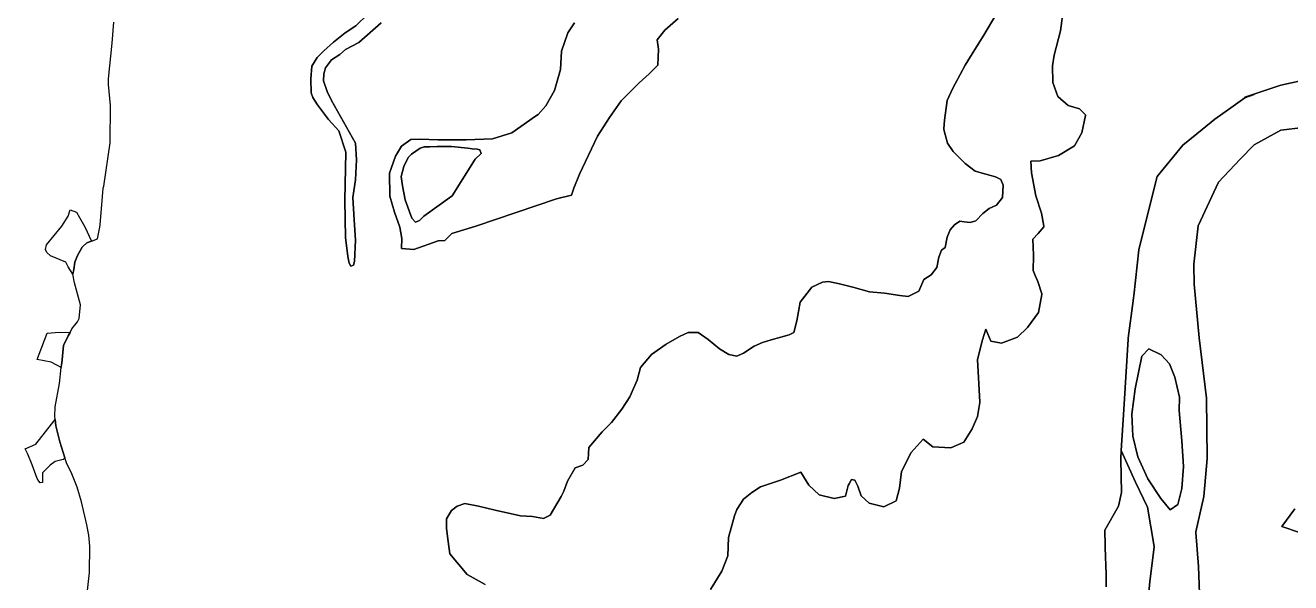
# Model space of a CAD drawing. Header units: inches. Extents: x 288635 to 1232953, y 676945 to 1655780.
# Drawn here: x 477998 to 506323, y 1387098 to 1399576 of the extents above; entities that cross this region are included whole.
import ezdxf

# ---------------------------------------------------------------- set-up
doc = ezdxf.new("R2010")
doc.units = ezdxf.units.IN
doc.header["$MEASUREMENT"] = 0

msp = doc.modelspace()

# ---------------------------------------------------------------- linework, layer by layer
at = {"color": 1}
for points in [[(485675.8223, 1399834.7894), (485400.001, 1399567.1011), (485155.5255, 1399405.1758), (484898.35, 1399201.9754), (484679.2746, 1399001.95), (484533.2243, 1398859.0747), (484411.2199, 1398663.0661), (484386.7975, 1398378.1389), (484393.524, 1398065.3231), (484431.6241, 1397957.3729), (484541.4535, 1397794.1518), (484787.2248, 1397465.2469), (485016.0752, 1397210.2714), (485173.1129, 1396739.1582), (485150.0674, 1395656.0148), (485168.2256, 1394826.8167), (485219.0257, 1394398.1908), (485244.4257, 1394252.1405), (485282.5258, 1394185.4654), (485342.8509, 1394204.5154), (485365.0759, 1394287.0656), (485390.476, 1394769.6665), (485361.9009, 1395223.6924), (485330.1509, 1395718.9934), (485387.301, 1396119.0442), (485409.8189, 1396562.4753), (485391.5029, 1396937.9538), (484851.7518, 1397890.4558), (484752.2997, 1398093.8982), (484669.7496, 1398335.1987), (484679.2746, 1398487.599), (484714.1996, 1398627.2993), (484853.8999, 1398805.0996), (485034.8753, 1398925.7499), (485163.2096, 1399037.382), (485464.2002, 1399187.8773), (485961.9771, 1399633.7763)], [(485961.9771, 1399633.7763), (485464.2002, 1399187.8773), (485163.2096, 1399037.382), (485034.8753, 1398925.7499), (484853.8999, 1398805.0996), (484714.1996, 1398627.2993), (484679.2746, 1398487.599), (484669.7496, 1398335.1987), (484752.2997, 1398093.8982), (484851.7518, 1397890.4558), (485391.5029, 1396937.9538), (485409.8189, 1396562.4753), (485387.301, 1396119.0442), (485330.1509, 1395718.9934), (485361.9009, 1395223.6924), (485390.476, 1394769.6665), (485365.0759, 1394287.0656), (485342.8509, 1394204.5154), (485282.5258, 1394185.4654), (485244.4257, 1394252.1405), (485219.0257, 1394398.1908), (485168.2256, 1394826.8167), (485150.0674, 1395656.0148), (485173.1129, 1396739.1582), (485016.0752, 1397210.2714), (484787.2248, 1397465.2469), (484541.4535, 1397794.1518), (484431.6241, 1397957.3729), (484393.524, 1398065.3231), (484386.7975, 1398378.1389), (484411.2199, 1398663.0661), (484533.2243, 1398859.0747), (484679.2746, 1399001.95), (484898.35, 1399201.9754), (485155.5255, 1399405.1758), (485400.001, 1399567.1011), (485675.8223, 1399834.7894)], [(499725.1577, 1399806.9586), (499454.8111, 1399356.381), (499254.0993, 1399036.8805), (499032.9066, 1398684.6108), (498922.3103, 1398475.7066), (498754.3678, 1398156.2061), (498631.4829, 1397894.0519), (498570.0405, 1397455.7627), (498555.0807, 1397259.5525), (498555.8913, 1397256.7035), (498555.0807, 1397246.0716), (498643.7714, 1396934.358), (498770.7524, 1396754.127), (499032.9066, 1396479.6842), (499258.1954, 1396311.7417), (499499.8689, 1396242.1069), (499716.9654, 1396184.7607), (499836.7743, 1396125.3649), (499888.4199, 1395996.2507), (499868.5233, 1395718.9909), (499737.4462, 1395546.9521), (499573.5998, 1395477.3174), (499430.2342, 1395366.7211), (499274.5801, 1395198.7785), (499147.5991, 1395161.9131), (499016.522, 1395178.2977), (498914.118, 1395190.5862), (498795.3294, 1395112.7592), (498701.1177, 1394998.0667), (498631.4829, 1394834.2203), (498586.4252, 1394604.8353), (498508.5981, 1394543.3929), (498443.0596, 1394387.7388), (498402.098, 1394154.2577), (498273.6445, 1393991.7938), (498111.0841, 1393885.1136), (497999.3239, 1393620.9531), (497760.5634, 1393504.1129), (497572.6031, 1393524.4329), (497232.2424, 1393580.313), (496891.8817, 1393610.7931), (496521.041, 1393717.4733), (496226.4004, 1393788.5934), (495977.4799, 1393844.4736), (495845.3996, 1393824.1535), (495606.6391, 1393717.4733), (495343.4879, 1393376.9364), (495271.3709, 1392963.9028), (495200.2383, 1392696.3913), (495098.6381, 1392645.5912), (494910.6777, 1392594.7911), (494692.2373, 1392533.8309), (494499.1969, 1392472.8708), (494311.2365, 1392391.5906), (494077.5561, 1392239.1903), (493925.1558, 1392168.0702), (493747.3554, 1392208.7103), (493539.075, 1392335.7105), (493279.9945, 1392538.9109), (493056.474, 1392696.3913), (492832.9536, 1392696.3913), (492639.9132, 1392610.0311), (492345.2726, 1392437.3107), (492015.0719, 1392208.7103), (491766.1514, 1391914.0697), (491695.0313, 1391634.6691), (491527.391, 1391258.7484), (491349.5906, 1390984.4278), (491120.9902, 1390684.7072), (490907.6297, 1390476.4268), (490612.9891, 1390125.9061), (490597.7491, 1389856.6656), (490475.8289, 1389729.6653), (490303.1085, 1389668.7052), (490134.4263, 1389373.2904), (490051.1709, 1389149.1412), (489992.6051, 1389028.9273), (489749.3874, 1388606.9831), (489596.9871, 1388535.8629), (489348.0666, 1388576.503), (489083.9061, 1388596.8231), (488513.2957, 1388725.3215), (488144.1042, 1388810.1835), (487839.3036, 1388871.1436), (487661.5032, 1388810.1835), (487539.583, 1388713.6633), (487427.8228, 1388525.7029), (487427.8228, 1388512.222), (487427.8228, 1388327.5825), (487427.8228, 1388314.1016), (487463.3828, 1388019.461), (487504.0229, 1387745.1405), (487890.1037, 1387282.8596), (488291.4245, 1387059.3391)], [(488291.4245, 1387059.3391), (487890.1037, 1387282.8596), (487504.0229, 1387745.1405), (487463.3828, 1388019.461), (487427.8228, 1388314.1016), (487427.8228, 1388327.5825), (487427.8228, 1388512.222), (487427.8228, 1388525.7029), (487539.583, 1388713.6633), (487661.5032, 1388810.1835), (487839.3036, 1388871.1436), (488144.1042, 1388810.1835), (488513.2957, 1388725.3215), (489083.9061, 1388596.8231), (489348.0666, 1388576.503), (489596.9871, 1388535.8629), (489749.3874, 1388606.9831), (489992.6051, 1389028.9273), (490051.1709, 1389149.1412), (490134.4263, 1389373.2904), (490303.1085, 1389668.7052), (490475.8289, 1389729.6653), (490597.7491, 1389856.6656), (490612.9891, 1390125.9061), (490907.6297, 1390476.4268), (491120.9902, 1390684.7072), (491349.5906, 1390984.4278), (491527.391, 1391258.7484), (491695.0313, 1391634.6691), (491766.1514, 1391914.0697), (492015.0719, 1392208.7103), (492345.2726, 1392437.3107), (492639.9132, 1392610.0311), (492832.9536, 1392696.3913), (493056.474, 1392696.3913), (493279.9945, 1392538.9109), (493539.075, 1392335.7105), (493747.3554, 1392208.7103), (493925.1558, 1392168.0702), (494077.5561, 1392239.1903), (494311.2365, 1392391.5906), (494499.1969, 1392472.8708), (494692.2373, 1392533.8309), (494910.6777, 1392594.7911), (495098.6381, 1392645.5912), (495200.2383, 1392696.3913), (495271.3709, 1392963.9028), (495343.4879, 1393376.9364), (495606.6391, 1393717.4733), (495845.3996, 1393824.1535), (495977.4799, 1393844.4736), (496226.4004, 1393788.5934), (496521.041, 1393717.4733), (496891.8817, 1393610.7931), (497232.2424, 1393580.313), (497572.6031, 1393524.4329), (497760.5634, 1393504.1129), (497999.3239, 1393620.9531), (498111.0841, 1393885.1136), (498273.6445, 1393991.7938), (498402.098, 1394154.2577), (498443.0596, 1394387.7388), (498508.5981, 1394543.3929), (498586.4252, 1394604.8353), (498631.4829, 1394834.2203), (498701.1177, 1394998.0667), (498795.3294, 1395112.7592), (498914.118, 1395190.5862), (499016.522, 1395178.2977), (499147.5991, 1395161.9131), (499274.5801, 1395198.7785), (499430.2342, 1395366.7211), (499573.5998, 1395477.3174), (499737.4462, 1395546.9521), (499868.5233, 1395718.9909), (499888.4199, 1395996.2507), (499836.7743, 1396125.3649), (499716.9654, 1396184.7607), (499499.8689, 1396242.1069), (499258.1954, 1396311.7417), (499032.9066, 1396479.6842), (498770.7524, 1396754.127), (498643.7714, 1396934.358), (498555.0807, 1397246.0716), (498555.8913, 1397256.7035), (498555.0807, 1397259.5525), (498570.0405, 1397455.7627), (498631.4829, 1397894.0519), (498754.3678, 1398156.2061), (498922.3103, 1398475.7066), (499032.9066, 1398684.6108), (499254.0993, 1399036.8805), (499454.8111, 1399356.381), (499725.1577, 1399806.9586)], [(493335.6104, 1386947.1502), (493589.6109, 1387359.901), (493725.2809, 1387700.173), (493740.9007, 1388106.2877), (493873.669, 1388598.3113), (493921.2665, 1388738.129), (494076.712, 1388965.6928), (494262.979, 1389118.0931), (494457.7127, 1389240.86), (494902.2136, 1389393.2603), (495359.4145, 1389575.294), (495537.2149, 1389278.9601), (495765.8153, 1389063.0597), (496104.4827, 1388982.6262), (496354.2499, 1389033.4263), (496415.2691, 1389272.6776), (496443.1255, 1389309.012), (496489.6548, 1389411.3764), (496565.1348, 1389390.8137), (496630.6794, 1389256.4473), (496709.8506, 1389046.1263), (496883.4176, 1388876.7926), (497217.8516, 1388796.3591), (497493.0188, 1388927.5927), (497567.7509, 1389215.2932), (497608.7265, 1389584.0747), (497827.4528, 1390015.5616), (498093.7572, 1390313.4597), (498311.281, 1390138.4467), (498712.1255, 1390114.6341), (499009.7824, 1390241.6344), (499196.314, 1390539.2912), (499315.3767, 1390821.0731), (499367.3895, 1391129.7088), (499366.7896, 1391139.6297), (499367.3895, 1391143.1897), (499310.0211, 1392091.8548), (499426.5066, 1392534.5), (499496.7957, 1392776.6068), (499613.0336, 1392507.7952), (499851.1591, 1392460.1701), (500208.3473, 1392595.1079), (500430.5977, 1392813.3895), (500680.6295, 1393146.7652), (500752.0671, 1393551.5785), (500750.5205, 1393556.2955), (500752.0671, 1393565.0594), (500660.4706, 1393844.424), (500605.0913, 1393976.4823), (500559.2325, 1394085.8378), (500566.7518, 1394416.6854), (500566.5536, 1394421.4434), (500566.7518, 1394430.1663), (500551.6713, 1394792.0987), (500672.692, 1394912.8625), (500795.7235, 1395067.6441), (500793.8204, 1395078.7308), (500795.7235, 1395081.125), (500745.6863, 1395372.6267), (500621.4211, 1395757.849), (500519.8924, 1396273.3023), (500506.9787, 1396531.5755), (500716.3483, 1396544.022), (501125.1304, 1396659.116), (501482.3186, 1396877.3977), (501649.0064, 1397167.117), (501728.3816, 1397560.024), (501726.1176, 1397562.2981), (501728.3816, 1397573.5049), (501593.0145, 1397709.4794), (501343.4121, 1397783.8491), (501109.2553, 1397982.287), (500996.2962, 1398296.066), (500988.728, 1398666.9082), (501024.7048, 1398910.7509), (501172.7555, 1399449.1528), (501236.2556, 1399957.1538)], [(501236.2556, 1399957.1538), (501172.7555, 1399449.1528), (501024.7048, 1398910.7509), (500988.728, 1398666.9082), (500996.2962, 1398296.066), (501109.2553, 1397982.287), (501343.4121, 1397783.8491), (501593.0145, 1397709.4794), (501728.3816, 1397573.5049), (501726.1176, 1397562.2981), (501728.3816, 1397560.024), (501649.0064, 1397167.117), (501482.3186, 1396877.3977), (501125.1304, 1396659.116), (500716.3483, 1396544.022), (500506.9787, 1396531.5755), (500519.8924, 1396273.3023), (500621.4211, 1395757.849), (500745.6863, 1395372.6267), (500795.7235, 1395081.125), (500793.8204, 1395078.7308), (500795.7235, 1395067.6441), (500672.692, 1394912.8625), (500551.6713, 1394792.0987), (500566.7518, 1394430.1663), (500566.5536, 1394421.4434), (500566.7518, 1394416.6854), (500559.2325, 1394085.8378), (500605.0913, 1393976.4823), (500660.4706, 1393844.424), (500752.0671, 1393565.0594), (500750.5205, 1393556.2955), (500752.0671, 1393551.5785), (500680.6295, 1393146.7652), (500430.5977, 1392813.3895), (500208.3473, 1392595.1079), (499851.1591, 1392460.1701), (499613.0336, 1392507.7952), (499496.7957, 1392776.6068), (499426.5066, 1392534.5), (499310.0211, 1392091.8548), (499367.3895, 1391143.1897), (499366.7896, 1391139.6297), (499367.3895, 1391129.7088), (499315.3767, 1390821.0731), (499196.314, 1390539.2912), (499009.7824, 1390241.6344), (498712.1255, 1390114.6341), (498311.281, 1390138.4467), (498093.7572, 1390313.4597), (497827.4528, 1390015.5616), (497608.7265, 1389584.0747), (497567.7509, 1389215.2932), (497493.0188, 1388927.5927), (497217.8516, 1388796.3591), (496883.4176, 1388876.7926), (496709.8506, 1389046.1263), (496630.6794, 1389256.4473), (496565.1348, 1389390.8137), (496489.6548, 1389411.3764), (496443.1255, 1389309.012), (496415.2691, 1389272.6776), (496354.2499, 1389033.4263), (496104.4827, 1388982.6262), (495765.8153, 1389063.0597), (495537.2149, 1389278.9601), (495359.4145, 1389575.294), (494902.2136, 1389393.2603), (494457.7127, 1389240.86), (494262.979, 1389118.0931), (494076.712, 1388965.6928), (493921.2665, 1388738.129), (493873.669, 1388598.3113), (493740.9007, 1388106.2877), (493725.2809, 1387700.173), (493589.6109, 1387359.901), (493335.6104, 1386947.1502)], [(479351.8568, 1386590.0089), (479434.9395, 1387327.5341), (479445.4854, 1387915.4649), (479421.7572, 1388163.2923), (479376.9374, 1388395.3008), (479258.2966, 1388909.4107), (479155.4747, 1389236.3319), (479036.8339, 1389531.6155), (478920.8296, 1389779.4428), (478884.2428, 1389894.3381), (478770.5514, 1390251.3694), (478678.2752, 1390609.928), (478667.9539, 1390749.2662), (478662.4565, 1390823.4814), (478667.4503, 1391037.8721), (478760.2788, 1391554.4455), (478801.3621, 1391914.9046), (478809.5958, 1391987.1459), (478812.1415, 1392011.4433), (478853.4123, 1392405.3472), (478961.1019, 1392621.9979), (478999.2343, 1392698.7128), (479038.7458, 1392778.2024), (479164.1855, 1392938.7653), (479201.0843, 1393012.5628), (479230.1797, 1393319.7491), (479098.9462, 1393810.8167), (479065.0794, 1394005.5504), (479081.2556, 1394109.0781), (479107.4128, 1394276.4843), (479166.6796, 1394424.6513), (479272.5132, 1394610.9183), (479289.409, 1394627.6826), (479372.5475, 1394710.1738), (479478.6202, 1394746.9688), (479611.1805, 1394792.952), (479664.5422, 1395053.7402), (479675.557, 1395107.5715), (479728.8817, 1395740.8021), (479739.599, 1395928.3547), (479754.1477, 1395975.6538), (479899.0478, 1396947.723), (479902.5765, 1397783.9771), (479859.0585, 1398254.1401), (479859.8661, 1398378.5721), (479941.3812, 1399174.4608), (479979.4812, 1399644.3617)], [(490290.5691, 1399630.6013), (490142.4022, 1399406.2341), (489998.4685, 1398995.6), (489976.6209, 1398588.1709), (489841.1458, 1398120.1661), (489647.1012, 1397772.1642), (489477.7675, 1397581.6638), (489417.6618, 1397544.0073), (488885.0997, 1397171.0297), (488453.2988, 1397031.3294), (488453.2988, 1397031.3294), (487869.0976, 1397010.1627), (487242.563, 1397010.1627), (486831.9289, 1397027.0961), (486624.4951, 1397022.8627), (486421.2947, 1396870.4624), (486283.9575, 1396645.8421), (486150.3608, 1396265.0945), (486154.5942, 1395748.6268), (486262.6897, 1395391.4507), (486383.1946, 1395054.3588), (486429.7614, 1394804.5916), (486417.8952, 1394582.0741), (486696.4619, 1394554.8244), (487238.3297, 1394749.5582), (487385.6852, 1394757.0508), (487546.1481, 1394917.1987), (488084.1028, 1395076.9873), (489888.4017, 1395689.36), (490222.8357, 1395774.0269), (490277.8691, 1395930.6605), (490400.547, 1396243.3673), (490802.4789, 1397097.4725), (491073.7374, 1397513.9304), (491336.2046, 1397882.2311), (491738.372, 1398288.6319), (491962.7391, 1398491.8323), (492153.2395, 1398686.566), (492170.1729, 1399042.1667), (492140.5395, 1399253.8338), (492314.1065, 1399469.7343), (492614.7153, 1399727.8229)], [(492614.7153, 1399727.8229), (492314.1065, 1399469.7343), (492140.5395, 1399253.8338), (492170.1729, 1399042.1667), (492153.2395, 1398686.566), (491962.7391, 1398491.8323), (491738.372, 1398288.6319), (491336.2046, 1397882.2311), (491073.7374, 1397513.9304), (490802.4789, 1397097.4725), (490400.547, 1396243.3673), (490277.8691, 1395930.6605), (490222.8357, 1395774.0269), (489888.4017, 1395689.36), (488084.1028, 1395076.9873), (487546.1481, 1394917.1987), (487385.6852, 1394757.0508), (487238.3297, 1394749.5582), (486696.4619, 1394554.8244), (486417.8952, 1394582.0741), (486429.7614, 1394804.5916), (486383.1946, 1395054.3588), (486262.6897, 1395391.4507), (486154.5942, 1395748.6268), (486150.3608, 1396265.0945), (486283.9575, 1396645.8421), (486421.2947, 1396870.4624), (486624.4951, 1397022.8627), (486831.9289, 1397027.0961), (487242.563, 1397010.1627), (487869.0976, 1397010.1627), (488453.2988, 1397031.3294), (488885.0997, 1397171.0297), (489417.6618, 1397544.0073), (489477.7675, 1397581.6638), (489647.1012, 1397772.1642), (489841.1458, 1398120.1661), (489976.6209, 1398588.1709), (489998.4685, 1398995.6), (490142.4022, 1399406.2341), (490290.5691, 1399630.6013)], [(506577.3819, 1398339.0585), (506102.9609, 1398239.1804), (505295.9801, 1397967.9819), (505501.8665, 1398023.6924), (505295.9801, 1397954.501), (504982.4492, 1397730.1113), (504621.2913, 1397471.6355), (504344.6423, 1397246.2178), (504104.4755, 1397050.5264), (503906.9148, 1396889.551), (503331.4558, 1396189.5323), (502932.4344, 1394585.6267), (502926.6913, 1394548.5169), (502810.1341, 1393521.7727), (502806.6096, 1393477.2444), (502795.526, 1393406.7841), (502685.4535, 1392573.1581), (502683.9171, 1392548.0414), (502587.8556, 1390977.6451), (502531.5875, 1390057.7843), (502530.8613, 1390059.3928), (502519.2263, 1389869.1858), (502519.4358, 1389859.1298), (502519.2263, 1389855.7049), (502534.5885, 1389118.3192), (502464.557, 1388814.8495), (502159.971, 1388275.9665), (502160.2881, 1388263.0465), (502159.971, 1388262.4856), (502175.657, 1387623.2819), (502183.4007, 1387536.1651), (502191.2106, 1387231.5791), (502191.2106, 1387002.9531)], [(503065.007, 1385958.9514), (503169.793, 1387122.0761), (503265.0432, 1387894.661), (503264.083, 1387900.3536), (503265.0432, 1387908.1419), (503116.8762, 1388786.5603), (502852.2924, 1389347.4781), (502531.5875, 1390057.7843), (502587.8556, 1390977.6451), (502683.9171, 1392548.0414), (502685.4535, 1392573.1581), (502795.526, 1393406.7841), (502806.6096, 1393477.2444), (502810.1341, 1393521.7727), (502926.6913, 1394548.5169), (502932.4344, 1394585.6267), (503331.4558, 1396189.5323), (503906.9148, 1396889.551), (504104.4755, 1397050.5264), (504344.6423, 1397246.2178), (504621.2913, 1397471.6355), (504982.4492, 1397730.1113), (505295.9801, 1397954.501), (505501.8665, 1398023.6924), (505295.9801, 1397967.9819), (506102.9609, 1398239.1804), (506577.3819, 1398339.0585)], [(506598.7999, 1397284.994), (506101.3822, 1397232.0772), (505508.7144, 1396903.9932), (505191.2137, 1396575.9092), (504704.3794, 1396067.9082), (504249.2952, 1395083.6562), (504154.045, 1394226.4045), (504154.3146, 1394215.3502), (504154.045, 1394212.9236), (504164.6283, 1393779.0061), (504270.4619, 1392583.087), (504439.7956, 1391228.4176), (504450.2829, 1389875.5487), (504376.2954, 1389029.9775), (504196.3784, 1388236.2259), (504197.1998, 1388226.3689), (504196.3784, 1388222.745), (504259.8785, 1387460.7434), (504323.3787, 1385650.9898)], [(504323.3787, 1385650.9898), (504259.8785, 1387460.7434), (504196.3784, 1388222.745), (504197.1998, 1388226.3689), (504196.3784, 1388236.2259), (504376.2954, 1389029.9775), (504450.2829, 1389875.5487), (504439.7956, 1391228.4176), (504270.4619, 1392583.087), (504164.6283, 1393779.0061), (504154.045, 1394212.9236), (504154.3146, 1394215.3502), (504154.045, 1394226.4045), (504249.2952, 1395083.6562), (504704.3794, 1396067.9082), (505191.2137, 1396575.9092), (505508.7144, 1396903.9932), (506101.3822, 1397232.0772), (506598.7999, 1397284.994)], [(502191.2106, 1387002.9531), (502191.2106, 1387231.5791), (502183.4007, 1387536.1651), (502175.657, 1387623.2819), (502159.971, 1388262.4856), (502160.2881, 1388263.0465), (502159.971, 1388275.9665), (502464.557, 1388814.8495), (502534.5885, 1389118.3192), (502519.2263, 1389855.7049), (502519.4358, 1389859.1298), (502519.2263, 1389869.1858), (502530.8613, 1390059.3928), (502531.5875, 1390057.7843), (502852.2924, 1389347.4781), (503116.8762, 1388786.5603), (503265.0432, 1387908.1419), (503264.083, 1387900.3536), (503265.0432, 1387894.661), (503169.793, 1387122.0761), (503065.007, 1385958.9514)], [(506520.9663, 1388218.2875), (506123.8149, 1388353.68), (506418.3788, 1388751.3437)], [(506418.3788, 1388751.3437), (506123.8149, 1388353.68), (506520.9663, 1388218.2875)]]:
    msp.add_lwpolyline(points, dxfattribs=at)
for points in [[(486823.1613, 1395208.4693), (486730.0278, 1395166.1359), (486653.8276, 1395259.2694), (486501.4273, 1395669.9036), (486437.9272, 1395978.9375), (486408.2938, 1396194.8379), (486467.5606, 1396414.9717), (486564.9275, 1396613.9388), (486645.361, 1396694.3723), (486840.0947, 1396825.6059), (486924.7615, 1396855.2393), (487055.9951, 1396855.2393), (487216.8621, 1396863.706), (487534.3627, 1396859.4726), (487902.6635, 1396825.6059), (488000.0303, 1396808.6725), (488110.0972, 1396800.2058), (488173.5974, 1396787.5058), (488198.9974, 1396702.839), (488065.7178, 1396576.5883), (487552.6986, 1395755.7576), (486916.8936, 1395301.6112), (486823.1613, 1395208.4693)], [(486653.8276, 1395259.2694), (486730.0278, 1395166.1359), (486823.1613, 1395208.4693), (486916.8936, 1395301.6112), (487552.6986, 1395755.7576), (488065.7178, 1396576.5883), (488198.9974, 1396702.839), (488173.5974, 1396787.5058), (488110.0972, 1396800.2058), (488000.0303, 1396808.6725), (487902.6635, 1396825.6059), (487534.3627, 1396859.4726), (487216.8621, 1396863.706), (487055.9951, 1396855.2393), (486924.7615, 1396855.2393), (486840.0947, 1396825.6059), (486645.361, 1396694.3723), (486564.9275, 1396613.9388), (486467.5606, 1396414.9717), (486408.2938, 1396194.8379), (486437.9272, 1395978.9375), (486501.4273, 1395669.9036), (486653.8276, 1395259.2694)], [(479081.2556, 1394109.0781), (479065.0794, 1394005.5504), (478956.58, 1394165.6392), (478908.4458, 1394276.4843), (478565.5451, 1394411.9513), (478476.6449, 1394488.1514), (478447.6217, 1394554.2951), (478475.4368, 1394659.1112), (478815.3123, 1395080.8193), (478959.2459, 1395305.1864), (479005.8126, 1395444.8867), (479141.2796, 1395394.0866), (479213.2464, 1395271.3196), (479327.5466, 1395063.8859), (479478.6202, 1394746.9688), (479372.5475, 1394710.1738), (479289.409, 1394627.6826), (479272.5132, 1394610.9183), (479166.6796, 1394424.6513), (479107.4128, 1394276.4843), (479081.2556, 1394109.0781)], [(478809.5958, 1391987.1459), (478801.3621, 1391914.9046), (478574.0118, 1392032.8132), (478260.7445, 1392096.3133), (478307.7041, 1392215.7579), (478483.9387, 1392685.7168), (478759.5287, 1392708.3979), (478999.2343, 1392698.7128), (478961.1019, 1392621.9979), (478853.4123, 1392405.3472), (478812.1415, 1392011.4433), (478809.5958, 1391987.1459)], [(503413.2102, 1388983.4236), (503624.8773, 1388732.0689), (503796.8568, 1388851.1316), (503882.8465, 1389208.3199), (503922.5341, 1389697.8), (503882.8465, 1390273.2699), (503829.9298, 1390954.5734), (503836.5443, 1391252.2302), (503730.7108, 1391702.0228), (503611.6481, 1391999.6796), (503426.4394, 1392198.1175), (503148.6263, 1392337.024), (502989.876, 1392171.6591), (502837.7403, 1391437.4389), (502764.9797, 1390868.5836), (502791.4381, 1390379.1035), (502903.8862, 1389916.0817), (503122.1679, 1389426.6015), (503413.2102, 1388983.4236)], [(503796.8568, 1388851.1316), (503624.8773, 1388732.0689), (503413.2102, 1388983.4236), (503122.1679, 1389426.6015), (502903.8862, 1389916.0817), (502791.4381, 1390379.1035), (502764.9797, 1390868.5836), (502837.7403, 1391437.4389), (502989.876, 1392171.6591), (503148.6263, 1392337.024), (503426.4394, 1392198.1175), (503611.6481, 1391999.6796), (503730.7108, 1391702.0228), (503836.5443, 1391252.2302), (503829.9298, 1390954.5734), (503882.8465, 1390273.2699), (503922.5341, 1389697.8), (503882.8465, 1389208.3199), (503796.8568, 1388851.1316)], [(478380.3551, 1389339.1539), (478330.2624, 1389333.8809), (478303.3877, 1389373.6554), (478264.3509, 1389431.43), (478153.6195, 1389737.2595), (478052.559, 1389971.9253), (477998.0683, 1390098.4546), (478232.5677, 1390199.3047), (478667.9539, 1390749.2662), (478678.2752, 1390609.928), (478770.5514, 1390251.3694), (478884.2428, 1389894.3381), (478844.7962, 1389858.9778), (478667.7294, 1389813.7168), (478554.3616, 1389726.7136), (478380.3551, 1389560.6166), (478380.3551, 1389442.6496), (478380.3551, 1389339.1539)]]:
    msp.add_lwpolyline(points, close=True, dxfattribs=at)

doc.saveas('drawing.dxf')
